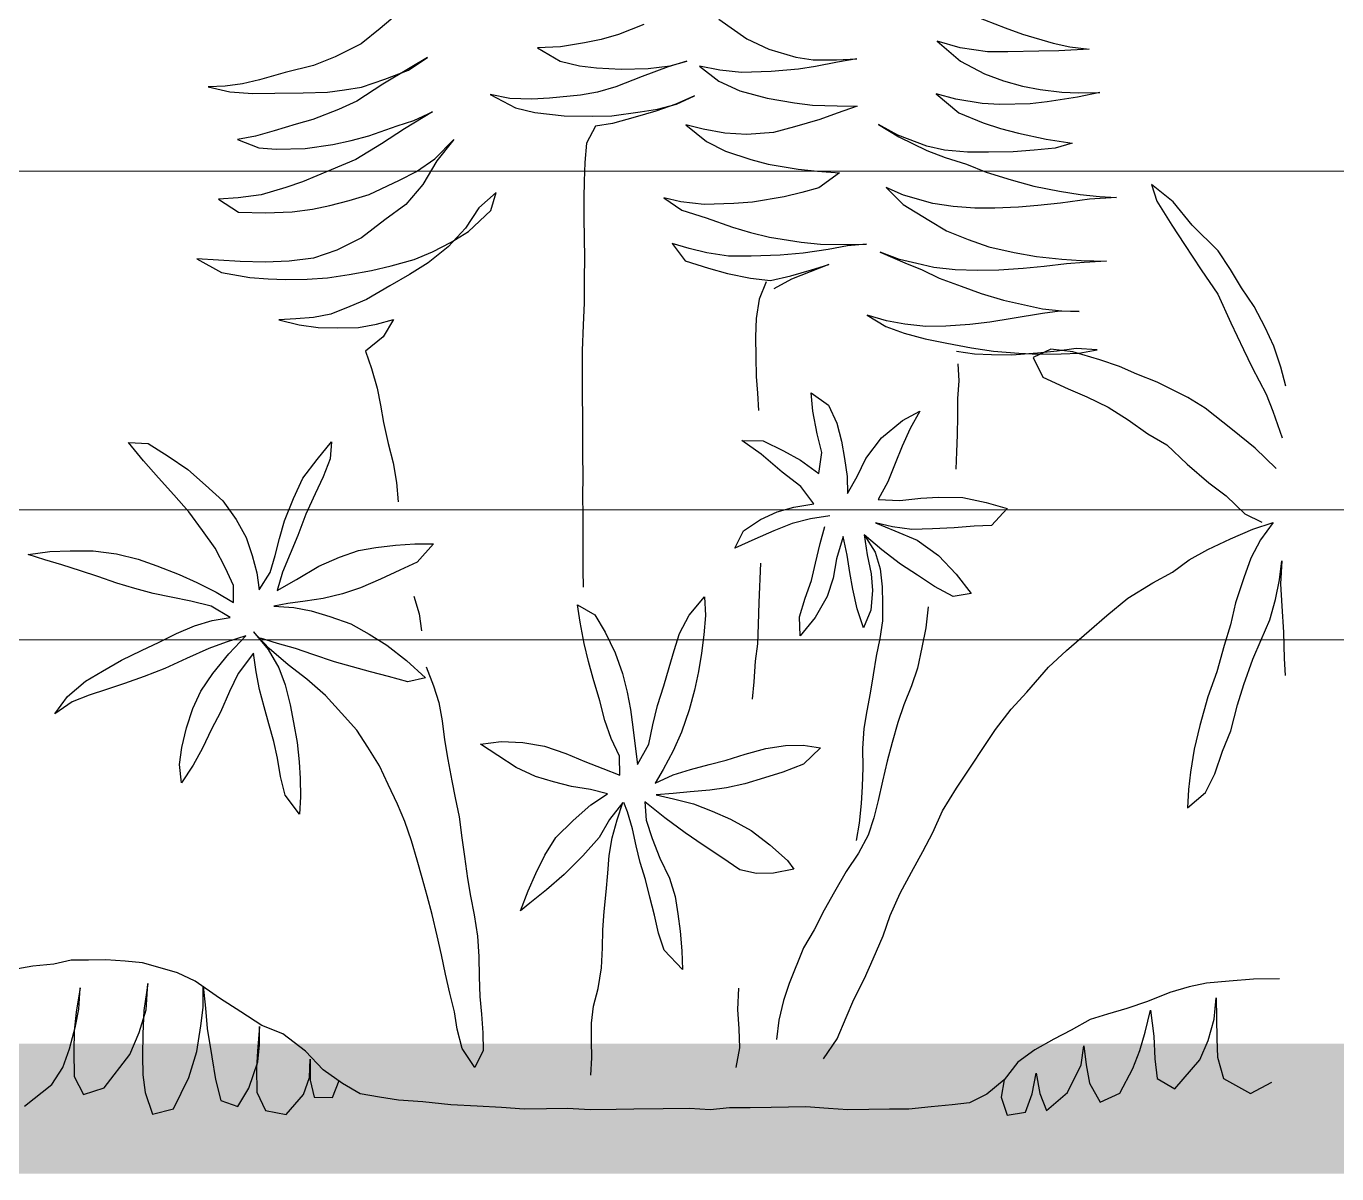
# Model space of a CAD drawing. Header units: metres. Extents: x -58 to 722, y -1100 to 345.
# Drawn here: x 34.385 to 34.888, y 103.946 to 104.387 of the extents above; entities that cross this region are included whole.
import ezdxf

# ---------------------------------------------------------------- set-up
doc = ezdxf.new("R2010")
doc.units = ezdxf.units.M
doc.header["$MEASUREMENT"] = 0
doc.layers.add('FSR_ARQ_002MURO', color=150, linetype='Continuous', lineweight=30)
doc.layers.add('FSR_ARQ_013VENTANAS', color=4, linetype='Continuous', lineweight=5)
doc.layers.add('FSR_ARQ_005VEGETACION', color=64, linetype='Continuous')
doc.layers.add('FSR_ARQ_009ESCALERA', color=40, linetype='Continuous')

# ---------------------------------------------------------------- blocks, each defined once
blk = doc.blocks.new('arbustos 01')
at = {"layer": 'FSR_ARQ_005VEGETACION', "color": 103}
for p, q in [((188.93308, -31.61776), (188.91984, -31.62288)), ((189.04197, -31.61907), (189.03006, -31.62746)), ((189.17913, -31.617), (189.1864, -31.62308)), ((188.91984, -31.62288), (188.91245, -31.62552)), ((189.07392, -31.62138), (189.0848, -31.62564)), ((189.1864, -31.62308), (189.19452, -31.62969)), ((188.89941, -31.62944), (188.8922, -31.63089)), ((188.91245, -31.62552), (188.89941, -31.62944)), ((188.94883, -31.62858), (188.9388, -31.63699)), ((188.93905, -31.63135), (188.94883, -31.62858)), ((189.03006, -31.62746), (189.0206, -31.63195)), ((189.0848, -31.62564), (189.09212, -31.62779)), ((189.09212, -31.62779), (189.09929, -31.62925)), ((189.09929, -31.62925), (189.10952, -31.63093)), ((189.19452, -31.62969), (189.20556, -31.63514)), ((188.8922, -31.63089), (188.88398, -31.63197)), ((188.88398, -31.63197), (188.89697, -31.63266)), ((188.89697, -31.63266), (188.90552, -31.63278)), ((188.90552, -31.63278), (188.91868, -31.63313)), ((188.91868, -31.63313), (188.9274, -31.63307)), ((188.9274, -31.63307), (188.93905, -31.63135)), ((188.99181, -31.63651), (188.9831, -31.63605)), ((188.9831, -31.63605), (188.99128, -31.63753)), ((189.00909, -31.63538), (189.00173, -31.63648)), ((189.0206, -31.63195), (189.00909, -31.63538)), ((189.10952, -31.63093), (189.11926, -31.6314)), ((189.11926, -31.6314), (189.10961, -31.63709)), ((189.17436, -31.64087), (189.16623, -31.63546)), ((189.16623, -31.63546), (189.17369, -31.63984)), ((189.20556, -31.63514), (189.21491, -31.63886)), ((188.9388, -31.63699), (188.92864, -31.64249)), ((188.99128, -31.63753), (189.00066, -31.63937)), ((189.00173, -31.63648), (188.99181, -31.63651)), ((189.00066, -31.63937), (189.008, -31.64049)), ((189.008, -31.64049), (189.01961, -31.64151)), ((189.01961, -31.64151), (189.03226, -31.64185)), ((189.03226, -31.64185), (189.04151, -31.64095)), ((189.04151, -31.64095), (189.05025, -31.63919)), ((189.05025, -31.63919), (189.04196, -31.64557)), ((189.06273, -31.63901), (189.05558, -31.63704)), ((189.05558, -31.63704), (189.06358, -31.63954)), ((189.07212, -31.64017), (189.06273, -31.63901)), ((189.06358, -31.63954), (189.07464, -31.64362)), ((189.08357, -31.64049), (189.07212, -31.64017)), ((189.09418, -31.63995), (189.08357, -31.64049)), ((189.10138, -31.63903), (189.09418, -31.63995)), ((189.10961, -31.63709), (189.10138, -31.63903)), ((189.17369, -31.63984), (189.18522, -31.64683)), ((189.18439, -31.64477), (189.17436, -31.64087)), ((189.21491, -31.63886), (189.22701, -31.64193)), ((188.92056, -31.64546), (188.91249, -31.64775)), ((188.92864, -31.64249), (188.92056, -31.64546)), ((189.04196, -31.64557), (189.03301, -31.64973)), ((189.07464, -31.64362), (189.08586, -31.64805)), ((189.19444, -31.64816), (189.18439, -31.64477)), ((189.18522, -31.64683), (189.19641, -31.65417)), ((189.22701, -31.64193), (189.23791, -31.64498)), ((189.23791, -31.64498), (189.24507, -31.64679)), ((189.24507, -31.64679), (189.25258, -31.64775)), ((188.88852, -31.6505), (188.87946, -31.65038)), ((188.87946, -31.65038), (188.88901, -31.65239)), ((188.8957, -31.65025), (188.88852, -31.6505)), ((188.88901, -31.65239), (188.90197, -31.65444)), ((188.90495, -31.64918), (188.8957, -31.65025)), ((188.91249, -31.64775), (188.90495, -31.64918)), ((188.94921, -31.65098), (188.93953, -31.65906)), ((188.9408, -31.65326), (188.94921, -31.65098)), ((189.02134, -31.65282), (189.00968, -31.65488)), ((189.03301, -31.64973), (189.02134, -31.65282)), ((189.05995, -31.65539), (189.0523, -31.65187)), ((189.0523, -31.65187), (189.06029, -31.6554)), ((189.08586, -31.64805), (189.0937, -31.65021)), ((189.0937, -31.65021), (189.10103, -31.6515)), ((189.10103, -31.6515), (189.11418, -31.65288)), ((189.11418, -31.65288), (189.1217, -31.65332)), ((189.13951, -31.65134), (189.12866, -31.65701)), ((189.13111, -31.65294), (189.13951, -31.65134)), ((189.2016, -31.64928), (189.19444, -31.64816)), ((189.20894, -31.65023), (189.2016, -31.64928)), ((189.2192, -31.65054), (189.20894, -31.65023)), ((189.23133, -31.65071), (189.2192, -31.65054)), ((189.24074, -31.65084), (189.23133, -31.65071)), ((189.25049, -31.65011), (189.24074, -31.65084)), ((189.25975, -31.64802), (189.25049, -31.65011)), ((189.25258, -31.64775), (189.25975, -31.64802)), ((188.90197, -31.65444), (188.90914, -31.65522)), ((188.90914, -31.65522), (188.92213, -31.65557)), ((188.92213, -31.65557), (188.92966, -31.65516)), ((188.92966, -31.65516), (188.9408, -31.65326)), ((188.99154, -31.65617), (188.98299, -31.65623)), ((188.98299, -31.65623), (188.9915, -31.65925)), ((189.00198, -31.6558), (188.99154, -31.65617)), ((189.00968, -31.65488), (189.00198, -31.6558)), ((189.06812, -31.65755), (189.05995, -31.65539)), ((189.06029, -31.6554), (189.0688, -31.65842)), ((189.07546, -31.65868), (189.06812, -31.65755)), ((189.0688, -31.65842), (189.07765, -31.66093)), ((189.12866, -31.65701), (189.12043, -31.65895)), ((189.1217, -31.65332), (189.13111, -31.65294)), ((189.19641, -31.65417), (189.20422, -31.65769)), ((189.20422, -31.65769), (189.21511, -31.66194)), ((188.92921, -31.66336), (188.92182, -31.66583)), ((188.93953, -31.65906), (188.92921, -31.66336)), ((188.9915, -31.65925), (188.99882, -31.66191)), ((188.99882, -31.66191), (189.00972, -31.66514)), ((189.08758, -31.66038), (189.07546, -31.65868)), ((189.07765, -31.66093), (189.08736, -31.66363)), ((189.08736, -31.66363), (189.09453, -31.66475)), ((189.09595, -31.6605), (189.08758, -31.66038)), ((189.10793, -31.66032), (189.09595, -31.6605)), ((189.12043, -31.65895), (189.10793, -31.66032)), ((189.17202, -31.66238), (189.16403, -31.65869)), ((189.16403, -31.65869), (189.17607, -31.66586)), ((189.17916, -31.6647), (189.17202, -31.66238)), ((189.21511, -31.66194), (189.22226, -31.66392)), ((189.22226, -31.66392), (189.23163, -31.66678)), ((188.9141, -31.66777), (188.90227, -31.67035)), ((188.92182, -31.66583), (188.9141, -31.66777)), ((188.9652, -31.66932), (188.95316, -31.67514)), ((188.95318, -31.67326), (188.96556, -31.66864)), ((188.97382, -31.66414), (188.9652, -31.66932)), ((188.96556, -31.66864), (188.97382, -31.66414)), ((189.00972, -31.66514), (189.01858, -31.66748)), ((189.01858, -31.66748), (189.03002, -31.66832)), ((189.03002, -31.66832), (189.03943, -31.66777)), ((189.03943, -31.66777), (189.04869, -31.66601)), ((189.05606, -31.66423), (189.04725, -31.67129)), ((189.04869, -31.66601), (189.05606, -31.66423)), ((189.09453, -31.66475), (189.09836, -31.67199)), ((189.17607, -31.66586), (189.1859, -31.67232)), ((189.19125, -31.66897), (189.17916, -31.6647)), ((189.19874, -31.67095), (189.19125, -31.66897)), ((189.23163, -31.66678), (189.23963, -31.66912)), ((189.23963, -31.66912), (189.24731, -31.67042)), ((188.90227, -31.67035), (188.8913, -31.67208)), ((188.8913, -31.67208), (188.89846, -31.67423)), ((188.89846, -31.67423), (188.90751, -31.67504)), ((188.90751, -31.67504), (188.91639, -31.67567)), ((188.93588, -31.67593), (188.94564, -31.67504)), ((188.95316, -31.67514), (188.94542, -31.67812)), ((188.94564, -31.67504), (188.95318, -31.67326)), ((189.04725, -31.67129), (189.03916, -31.67546)), ((189.09836, -31.67199), (189.09916, -31.68029)), ((189.16307, -31.67868), (189.15498, -31.67053)), ((189.15498, -31.67053), (189.16221, -31.67952)), ((189.1859, -31.67232), (189.19675, -31.67896)), ((189.20659, -31.6726), (189.19874, -31.67095)), ((189.21836, -31.6743), (189.20659, -31.6726)), ((189.23084, -31.67464), (189.21836, -31.6743)), ((189.2382, -31.67405), (189.23084, -31.67464)), ((189.24731, -31.67042), (189.2382, -31.67405)), ((188.91639, -31.67567), (188.92699, -31.67581)), ((188.92699, -31.67581), (188.93588, -31.67593)), ((188.94542, -31.67812), (188.93632, -31.68107)), ((189.02834, -31.67907), (189.02096, -31.68102)), ((189.03916, -31.67546), (189.02834, -31.67907)), ((189.09916, -31.68029), (189.0994, -31.68827)), ((189.16221, -31.67952), (189.16822, -31.68969)), ((189.17087, -31.68408), (189.16307, -31.67868)), ((189.19675, -31.67896), (189.20729, -31.68338)), ((188.9279, -31.68437), (188.91725, -31.68765)), ((188.93632, -31.68107), (188.9279, -31.68437)), ((188.99989, -31.68398), (188.99047, -31.68471)), ((188.99047, -31.68471), (188.99928, -31.69116)), ((189.00811, -31.68307), (188.99989, -31.68398)), ((189.02096, -31.68102), (189.00811, -31.68307)), ((189.17817, -31.68777), (189.17087, -31.68408)), ((189.20729, -31.68338), (189.21954, -31.68851)), ((188.84822, -31.69704), (188.85738, -31.68964)), ((188.85738, -31.68964), (188.85506, -31.69679)), ((188.90764, -31.69043), (188.89667, -31.6925)), ((188.91725, -31.68765), (188.90764, -31.69043)), ((188.96316, -31.69426), (188.97055, -31.69094)), ((188.97055, -31.69094), (188.96327, -31.69819)), ((188.99928, -31.69116), (189.0066, -31.69314)), ((189.0994, -31.68827), (189.09948, -31.69554)), ((189.16822, -31.68969), (189.17546, -31.69817)), ((189.19108, -31.69393), (189.17817, -31.68777)), ((189.21954, -31.68851), (189.22668, -31.691)), ((189.22668, -31.691), (189.23724, -31.69405)), ((188.89667, -31.6925), (188.88776, -31.69392)), ((188.95063, -31.69785), (188.96316, -31.69426)), ((189.0066, -31.69314), (189.0141, -31.69495)), ((189.0141, -31.69495), (189.02758, -31.69718)), ((189.02758, -31.69718), (189.0356, -31.69781)), ((189.04825, -31.69815), (189.05818, -31.69709)), ((189.06539, -31.6953), (189.05779, -31.70067)), ((189.05818, -31.69709), (189.06539, -31.6953)), ((189.09948, -31.69554), (189.09954, -31.70388)), ((189.13918, -31.70075), (189.13689, -31.69303)), ((189.13689, -31.69303), (189.14432, -31.69962)), ((189.19959, -31.69644), (189.19108, -31.69393)), ((189.20794, -31.69861), (189.19959, -31.69644)), ((189.23724, -31.69405), (189.24697, -31.69538)), ((189.25534, -31.696), (189.24689, -31.70153)), ((189.24697, -31.69538), (189.25534, -31.696)), ((188.96327, -31.69819), (188.95241, -31.70488)), ((189.0356, -31.69781), (189.04825, -31.69815)), ((189.05779, -31.70067), (189.04732, -31.70395)), ((189.1488, -31.70977), (189.13918, -31.70075)), ((189.14432, -31.69962), (189.15002, -31.70825)), ((189.17546, -31.69817), (189.18443, -31.70479)), ((189.21527, -31.70025), (189.20794, -31.69861)), ((189.22398, -31.70139), (189.21527, -31.70025)), ((189.23526, -31.70171), (189.22398, -31.70139)), ((189.24689, -31.70153), (189.23526, -31.70171)), ((189.03615, -31.7079), (189.02843, -31.71019)), ((189.04732, -31.70395), (189.03615, -31.7079)), ((189.09954, -31.70388), (189.09943, -31.71256)), ((189.15002, -31.70825), (189.15743, -31.71622)), ((189.18443, -31.70479), (189.19442, -31.71244)), ((189.00683, -31.71434), (188.99861, -31.71509)), ((189.02036, -31.71213), (189.00683, -31.71434)), ((189.02843, -31.71019), (189.02036, -31.71213)), ((189.09943, -31.71256), (189.09931, -31.7209)), ((189.15609, -31.71432), (189.1488, -31.70977)), ((189.16407, -31.71836), (189.15609, -31.71432)), ((189.19442, -31.71244), (189.20495, -31.71772)), ((188.97309, -31.7185), (188.96259, -31.72315)), ((188.96484, -31.72164), (188.97309, -31.7185)), ((188.98715, -31.71527), (188.97894, -31.71516)), ((188.97894, -31.71516), (188.98714, -31.71578)), ((188.98714, -31.71578), (188.99533, -31.71743)), ((188.99861, -31.71509), (188.98715, -31.71527)), ((188.99533, -31.71743), (189.00591, -31.71895)), ((189.00591, -31.71895), (189.01581, -31.71976)), ((189.01581, -31.71976), (189.02812, -31.72027)), ((189.03786, -31.72024), (189.04712, -31.71882)), ((189.04712, -31.71882), (189.05466, -31.71704)), ((189.05466, -31.71704), (189.06187, -31.71492)), ((189.06187, -31.71492), (189.0563, -31.7222)), ((189.15743, -31.71622), (189.16589, -31.72317)), ((189.17189, -31.72171), (189.16407, -31.71836)), ((189.20495, -31.71772), (189.21482, -31.7211)), ((188.95026, -31.72503), (188.95746, -31.72342)), ((188.96259, -31.72315), (188.9552, -31.72612)), ((188.95746, -31.72342), (188.96484, -31.72164)), ((189.00239, -31.72608), (188.99507, -31.72376)), ((188.99507, -31.72376), (189.00306, -31.72694)), ((189.02812, -31.72027), (189.03786, -31.72024)), ((189.04634, -31.72531), (189.03828, -31.72759)), ((189.0563, -31.7222), (189.04634, -31.72531)), ((189.09931, -31.7209), (189.09937, -31.72994)), ((189.16589, -31.72317), (189.17386, -31.72807)), ((189.18177, -31.72441), (189.17189, -31.72171)), ((189.19012, -31.72641), (189.18177, -31.72441)), ((189.21482, -31.7211), (189.22523, -31.72244)), ((189.22523, -31.72244), (189.23548, -31.72275)), ((189.23548, -31.72275), (189.24609, -31.72255)), ((189.24609, -31.72255), (189.25533, -31.72199)), ((189.26457, -31.72143), (189.25406, -31.72727)), ((189.25533, -31.72199), (189.26457, -31.72143)), ((189.01125, -31.72859), (189.00239, -31.72608)), ((189.00306, -31.72694), (189.01089, -31.73013)), ((189.01994, -31.73059), (189.01125, -31.72859)), ((189.0285, -31.72968), (189.01994, -31.73059)), ((189.03828, -31.72759), (189.0285, -31.72968)), ((189.19968, -31.72807), (189.19012, -31.72641)), ((189.20889, -31.72957), (189.19968, -31.72807)), ((189.2176, -31.73003), (189.20889, -31.72957)), ((189.22683, -31.73015), (189.2176, -31.73003)), ((189.23419, -31.72991), (189.22683, -31.73015)), ((189.24206, -31.72933), (189.23419, -31.72991)), ((189.25406, -31.72727), (189.24206, -31.72933))]:
    blk.add_line(p, q, dxfattribs=at)
at = {"layer": 'FSR_ARQ_005VEGETACION', "color": 104}
for p, q in [((188.84005, -31.70702), (188.84822, -31.69704)), ((188.85506, -31.69679), (188.84877, -31.70696)), ((188.87954, -31.69483), (188.87235, -31.69525)), ((188.87235, -31.69525), (188.8838, -31.69592)), ((188.88776, -31.69392), (188.87954, -31.69483)), ((188.8838, -31.69592), (188.89626, -31.69762)), ((188.89626, -31.69762), (188.90582, -31.69861)), ((188.90582, -31.69861), (188.91419, -31.69941)), ((188.91419, -31.69941), (188.92427, -31.69971)), ((188.92427, -31.69971), (188.93282, -31.69983)), ((188.93282, -31.69983), (188.94206, -31.6991)), ((188.94206, -31.6991), (188.95063, -31.69785)), ((188.82896, -31.71798), (188.84005, -31.70702)), ((188.84877, -31.70696), (188.84335, -31.71527)), ((188.95241, -31.70488), (188.94483, -31.7094)), ((188.93554, -31.7132), (188.92678, -31.71633)), ((188.94483, -31.7094), (188.93554, -31.7132)), ((188.82372, -31.72595), (188.82896, -31.71798)), ((188.84335, -31.71527), (188.8362, -31.72612)), ((188.91597, -31.71875), (188.90638, -31.72033)), ((188.92678, -31.71633), (188.91597, -31.71875)), ((188.88737, -31.72212), (188.8766, -31.72232)), ((188.8766, -31.72232), (188.88617, -31.72296)), ((188.88617, -31.72296), (188.89368, -31.72358)), ((188.89559, -31.72155), (188.88737, -31.72212)), ((188.89368, -31.72358), (188.90324, -31.72473)), ((188.90638, -31.72033), (188.89559, -31.72155)), ((188.90324, -31.72473), (188.91212, -31.72554)), ((188.91212, -31.72554), (188.92254, -31.72619)), ((188.94118, -31.7261), (188.95026, -31.72503)), ((188.819, -31.73375), (188.82372, -31.72595)), ((188.8362, -31.72612), (188.82905, -31.73645)), ((188.92254, -31.72619), (188.9316, -31.72632)), ((188.9316, -31.72632), (188.94118, -31.7261)), ((188.94797, -31.72962), (188.93852, -31.73308)), ((188.9552, -31.72612), (188.94797, -31.72962)), ((189.01089, -31.73013), (189.01853, -31.73416)), ((189.02177, -31.73118), (189.02479, -31.73859)), ((189.09937, -31.72994), (189.09941, -31.74022)), ((189.17386, -31.72807), (189.18234, -31.73297)), ((188.81359, -31.74171), (188.819, -31.73375)), ((188.82905, -31.73645), (188.82358, -31.74868)), ((188.9301, -31.73621), (188.92049, -31.73899)), ((188.93852, -31.73308), (188.9301, -31.73621)), ((189.18234, -31.73297), (189.19218, -31.73874)), ((188.80885, -31.75071), (188.81359, -31.74171)), ((188.91157, -31.74109), (188.90385, -31.74269)), ((188.92049, -31.73899), (188.91157, -31.74109)), ((189.02479, -31.73859), (189.02605, -31.74682)), ((189.09941, -31.74022), (189.09981, -31.74963)), ((189.19218, -31.73874), (189.19932, -31.74175)), ((189.19932, -31.74175), (189.20748, -31.74494)), ((188.89563, -31.74361), (188.88828, -31.74385)), ((188.88828, -31.74385), (188.89648, -31.74379)), ((188.90385, -31.74269), (188.89563, -31.74361)), ((188.89648, -31.74379), (188.90382, -31.74475)), ((188.90382, -31.74475), (188.91679, -31.7468)), ((188.91679, -31.7468), (188.92634, -31.74847)), ((188.96258, -31.74931), (188.97046, -31.74787)), ((188.97046, -31.74787), (188.9787, -31.74542)), ((188.9787, -31.74542), (188.97077, -31.75027)), ((189.02605, -31.74682), (189.02628, -31.75469)), ((189.18793, -31.74929), (189.18078, -31.74731)), ((189.18078, -31.74731), (189.18512, -31.75472)), ((189.20748, -31.74494), (189.21482, -31.7464)), ((189.21482, -31.7464), (189.22233, -31.74702)), ((189.22968, -31.74746), (189.22093, -31.74957)), ((189.22233, -31.74702), (189.22968, -31.74746)), ((188.80515, -31.75869), (188.80885, -31.75071)), ((188.82358, -31.74868), (188.81813, -31.76007)), ((188.92634, -31.74847), (188.93488, -31.74944)), ((188.93488, -31.74944), (188.94513, -31.75009)), ((188.94513, -31.75009), (188.95368, -31.75021)), ((188.95368, -31.75021), (188.96258, -31.74931)), ((188.96287, -31.75307), (188.95395, -31.75551)), ((188.97077, -31.75027), (188.96287, -31.75307)), ((189.09981, -31.74963), (189.10019, -31.76045)), ((189.19561, -31.75076), (189.18793, -31.74929)), ((189.20467, -31.75088), (189.19561, -31.75076)), ((189.21288, -31.75065), (189.20467, -31.75088)), ((189.22093, -31.74957), (189.21288, -31.75065)), ((188.80229, -31.76755), (188.80515, -31.75869)), ((188.94469, -31.75744), (188.93423, -31.75935)), ((188.95395, -31.75551), (188.94469, -31.75744)), ((189.02628, -31.75469), (189.02616, -31.7634)), ((189.18512, -31.75472), (189.19274, -31.76081)), ((188.81813, -31.76007), (188.81443, -31.76771)), ((188.87103, -31.76728), (188.87945, -31.76449)), ((188.87945, -31.76449), (188.89095, -31.76105)), ((188.88053, -31.76016), (188.8896, -31.7596)), ((188.88838, -31.76163), (188.88053, -31.76016)), ((188.8959, -31.76191), (188.88838, -31.76163)), ((188.8896, -31.7596), (188.89762, -31.76073)), ((188.89095, -31.76105), (188.90037, -31.75999)), ((188.90547, -31.76204), (188.8959, -31.76191)), ((188.89762, -31.76073), (188.90599, -31.7617)), ((188.90037, -31.75999), (188.90784, -31.76351)), ((188.90784, -31.76351), (188.9038, -31.77183)), ((188.91402, -31.76164), (188.90547, -31.76204)), ((188.90599, -31.7617), (188.91692, -31.76254)), ((188.92481, -31.76076), (188.91402, -31.76164)), ((188.91692, -31.76254), (188.92564, -31.76231)), ((188.93423, -31.75935), (188.92481, -31.76076)), ((188.92564, -31.76231), (188.93283, -31.76207)), ((188.93283, -31.76207), (188.94054, -31.76098)), ((189.02616, -31.7634), (189.02605, -31.77161)), ((189.10019, -31.76045), (189.10026, -31.76896)), ((189.19274, -31.76081), (189.19007, -31.76819)), ((188.80013, -31.77572), (188.80229, -31.76755)), ((188.81443, -31.76771), (188.80846, -31.77908)), ((188.86363, -31.7706), (188.87103, -31.76728)), ((188.93994, -31.76625), (188.93951, -31.77351)), ((189.10026, -31.76896), (189.10028, -31.77995)), ((189.19007, -31.76819), (189.18773, -31.77654)), ((188.84196, -31.78057), (188.85504, -31.77407)), ((188.85504, -31.77407), (188.86363, -31.7706)), ((188.9038, -31.77183), (188.89296, -31.77681)), ((188.93951, -31.77351), (188.94009, -31.78104)), ((189.02605, -31.77161), (189.02544, -31.77878)), ((188.80846, -31.77908), (188.80563, -31.7864)), ((188.83454, -31.78508), (188.84196, -31.78057)), ((188.88505, -31.7803), (188.87593, -31.78462)), ((188.89296, -31.77681), (188.88505, -31.7803)), ((188.94009, -31.78104), (188.94016, -31.78857)), ((189.00253, -31.77864), (188.99511, -31.78384)), ((189.00192, -31.78633), (189.00253, -31.77864)), ((189.02544, -31.77878), (189.025, -31.78613)), ((189.10028, -31.77995), (189.10017, -31.78864)), ((189.18773, -31.77654), (189.18627, -31.78387)), ((188.80563, -31.7864), (188.80171, -31.7978)), ((188.82279, -31.79433), (188.83454, -31.78508)), ((188.87593, -31.78462), (188.8673, -31.79014)), ((188.96356, -31.79042), (188.95626, -31.78639)), ((188.95626, -31.78639), (188.96027, -31.7938)), ((188.99511, -31.78384), (188.99159, -31.79149)), ((189.00007, -31.79605), (189.00192, -31.78633)), ((189.18627, -31.78387), (189.18497, -31.79121)), ((188.8673, -31.79014), (188.85901, -31.79601)), ((188.94016, -31.78857), (188.94023, -31.79643)), ((188.97252, -31.79773), (188.96356, -31.79042)), ((188.99159, -31.79149), (188.9896, -31.79916)), ((189.10017, -31.78864), (189.10006, -31.79626)), ((189.18497, -31.79121), (189.18297, -31.80024)), ((188.81311, -31.80223), (188.82279, -31.79433)), ((188.85901, -31.79601), (188.85091, -31.80069)), ((188.94023, -31.79643), (188.94064, -31.80379)), ((188.96027, -31.7938), (188.96375, -31.80137)), ((188.97924, -31.80654), (188.97252, -31.79773)), ((188.99808, -31.80406), (189.00007, -31.79605)), ((189.10006, -31.79626), (189.10012, -31.80477)), ((188.80427, -31.81083), (188.81311, -31.80223)), ((188.85091, -31.80069), (188.84225, -31.80895)), ((188.94064, -31.80379), (188.94088, -31.81115)), ((188.96375, -31.80137), (188.96673, -31.80876)), ((188.9896, -31.79916), (188.9883, -31.80666)), ((189.01434, -31.80325), (189.0071, -31.80726)), ((189.02311, -31.7991), (189.01434, -31.80325)), ((189.03218, -31.79888), (189.02311, -31.7991)), ((189.02389, -31.80475), (189.03218, -31.79888)), ((189.18297, -31.80024), (189.1808, -31.80842)), ((189.21333, -31.80708), (189.20722, -31.79955)), ((189.20722, -31.79955), (189.20775, -31.80674)), ((189.2854, -31.80017), (189.27682, -31.80555)), ((189.29383, -31.79975), (189.2854, -31.80017)), ((189.28734, -31.80755), (189.29383, -31.79975)), ((188.84225, -31.80895), (188.83291, -31.81703)), ((188.96673, -31.80876), (188.96987, -31.8165)), ((188.9829, -31.81428), (188.97924, -31.80654)), ((188.9883, -31.80666), (188.98717, -31.81434)), ((188.99933, -31.81297), (188.99808, -31.80406)), ((189.0071, -31.80726), (188.99933, -31.81297)), ((189.0149, -31.81249), (189.02389, -31.80475)), ((189.10012, -31.80477), (189.09999, -31.81434)), ((189.1808, -31.80842), (189.17949, -31.81678)), ((189.20775, -31.80674), (189.21066, -31.8144)), ((189.21942, -31.81505), (189.21333, -31.80708)), ((189.27682, -31.80555), (189.2685, -31.81129)), ((189.28104, -31.81491), (189.28734, -31.80755)), ((188.98708, -31.82152), (188.9829, -31.81428)), ((188.98717, -31.81434), (188.98708, -31.82152)), ((189.00695, -31.81854), (189.0149, -31.81249)), ((189.09999, -31.81434), (189.10006, -31.82268)), ((189.21066, -31.8144), (189.2141, -31.82172)), ((189.2685, -31.81129), (189.26096, -31.81801)), ((189.27438, -31.82209), (189.28104, -31.81491)), ((188.83291, -31.81703), (188.82548, -31.82257)), ((188.96987, -31.8165), (188.97405, -31.82408)), ((189.00138, -31.82599), (189.00695, -31.81854)), ((189.17949, -31.81678), (189.1787, -31.82515)), ((189.22338, -31.82371), (189.21942, -31.81505)), ((189.26096, -31.81801), (189.25351, -31.82465)), ((188.82548, -31.82257), (188.81752, -31.83016)), ((188.92786, -31.82533), (188.91894, -31.82795)), ((188.93781, -31.82324), (188.92786, -31.82533)), ((188.94824, -31.82304), (188.93781, -31.82324)), ((188.95576, -31.82349), (188.94824, -31.82304)), ((188.96481, -31.82447), (188.95576, -31.82349)), ((188.97405, -31.82408), (188.96481, -31.82447)), ((189.00991, -31.8273), (189.00138, -31.82599)), ((189.10006, -31.82268), (189.09995, -31.83065)), ((189.2141, -31.82172), (189.21806, -31.83037)), ((189.22724, -31.83315), (189.22338, -31.82371)), ((189.25351, -31.82465), (189.24782, -31.83264)), ((189.26808, -31.82937), (189.27438, -31.82209)), ((188.81752, -31.83016), (188.81028, -31.83382)), ((188.91894, -31.82795), (188.92568, -31.83522)), ((188.99464, -31.83103), (189.00283, -31.83233)), ((189.01706, -31.82928), (189.00991, -31.8273)), ((189.0242, -31.83262), (189.01706, -31.82928)), ((189.09995, -31.83065), (189.10002, -31.83863)), ((189.21806, -31.83037), (189.22149, -31.83946)), ((189.26221, -31.83726), (189.26808, -31.82937)), ((188.81418, -31.83678), (188.8055, -31.83393)), ((188.8055, -31.83393), (188.81087, -31.84135)), ((188.8237, -31.84084), (188.81418, -31.83678)), ((188.92568, -31.83522), (188.93303, -31.83549)), ((188.93303, -31.83549), (188.94157, -31.83612)), ((188.94157, -31.83612), (188.95079, -31.83659)), ((188.95079, -31.83659), (188.95968, -31.83688)), ((188.95968, -31.83688), (188.9679, -31.83579)), ((188.97511, -31.83401), (188.96685, -31.83749)), ((188.9679, -31.83579), (188.97511, -31.83401)), ((188.99875, -31.84288), (188.9968, -31.83567)), ((189.00283, -31.83233), (189.01067, -31.83432)), ((189.01067, -31.83432), (189.01849, -31.83751)), ((189.03148, -31.83751), (189.0242, -31.83262)), ((189.22936, -31.84072), (189.22724, -31.83315)), ((189.24782, -31.83264), (189.24355, -31.84029)), ((189.25678, -31.84481), (189.26221, -31.83726)), ((188.81087, -31.84135), (188.81504, -31.84911)), ((188.83338, -31.84542), (188.8237, -31.84084)), ((188.9574, -31.84146), (188.94824, -31.84801)), ((188.96685, -31.83749), (188.9574, -31.84146)), ((188.97239, -31.8456), (188.98, -31.83921)), ((188.98, -31.83921), (188.97528, -31.84649)), ((188.98, -31.83921), (188.97868, -31.84774)), ((188.98723, -31.84785), (188.98888, -31.83984)), ((188.98888, -31.83984), (188.99183, -31.84945)), ((189.00069, -31.85128), (188.99875, -31.84288)), ((189.01849, -31.83751), (189.02665, -31.84104)), ((189.02665, -31.84104), (189.03515, -31.84491)), ((189.03515, -31.84491), (189.03148, -31.83751)), ((189.10002, -31.83863), (189.09991, -31.84661)), ((189.22149, -31.83946), (189.22484, -31.84722)), ((189.23121, -31.84792), (189.22936, -31.84072)), ((189.24355, -31.84029), (189.24096, -31.84797)), ((188.84136, -31.8498), (188.83338, -31.84542)), ((188.94824, -31.84801), (188.94078, -31.85594)), ((188.96444, -31.85165), (188.97239, -31.8456)), ((188.97528, -31.84649), (188.97313, -31.85365)), ((188.97868, -31.84774), (188.97704, -31.85575)), ((188.98611, -31.85519), (188.98723, -31.84785)), ((189.09991, -31.84661), (189.09998, -31.85424)), ((189.17161, -31.84304), (189.16372, -31.84302)), ((189.16372, -31.84302), (189.17062, -31.85083)), ((189.17994, -31.84351), (189.17161, -31.84304)), ((189.18826, -31.8445), (189.17994, -31.84351)), ((189.1956, -31.84585), (189.18826, -31.8445)), ((189.20381, -31.8487), (189.1956, -31.84585)), ((189.22484, -31.84722), (189.2281, -31.85506)), ((189.23333, -31.85522), (189.23121, -31.84792)), ((189.24096, -31.84797), (189.23909, -31.85539)), ((189.25232, -31.85344), (189.25678, -31.84481)), ((189.29886, -31.84734), (189.2897, -31.84961)), ((189.30881, -31.84605), (189.29886, -31.84734)), ((189.31865, -31.84592), (189.30881, -31.84605)), ((189.32733, -31.84622), (189.31865, -31.84592)), ((189.33662, -31.84758), (189.32733, -31.84622)), ((189.32941, -31.84988), (189.33662, -31.84758)), ((188.80277, -31.85834), (188.80185, -31.85029)), ((188.80185, -31.85029), (188.80241, -31.86005)), ((188.81504, -31.84911), (188.818, -31.85752)), ((188.84847, -31.85503), (188.84136, -31.8498)), ((188.95719, -31.85634), (188.96444, -31.85165)), ((188.97313, -31.85365), (188.97234, -31.86133)), ((188.99183, -31.84945), (188.99325, -31.85768)), ((189.00247, -31.85866), (189.00069, -31.85128)), ((189.02412, -31.85126), (189.02491, -31.86803)), ((189.17062, -31.85083), (189.17802, -31.85421)), ((189.21262, -31.85255), (189.20381, -31.8487)), ((189.22212, -31.85817), (189.21262, -31.85255)), ((189.24903, -31.86084), (189.25232, -31.85344)), ((189.28168, -31.85233), (189.27215, -31.8561)), ((189.2897, -31.84961), (189.28168, -31.85233)), ((189.31428, -31.85455), (189.3222, -31.852)), ((189.3222, -31.852), (189.32941, -31.84988)), ((188.80454, -31.86674), (188.80277, -31.85834)), ((188.818, -31.85752), (188.82162, -31.86817)), ((188.85678, -31.85959), (188.84847, -31.85503)), ((188.86747, -31.86623), (188.85678, -31.85959)), ((188.94078, -31.85594), (188.93435, -31.86423)), ((188.94995, -31.8612), (188.95719, -31.85634)), ((188.97704, -31.85575), (188.97643, -31.86292)), ((188.98481, -31.86235), (188.98611, -31.85519)), ((188.99325, -31.85768), (188.99571, -31.86541)), ((189.00511, -31.86622), (189.00247, -31.85866)), ((189.09998, -31.85424), (189.09989, -31.8615)), ((189.17802, -31.85421), (189.18621, -31.85813)), ((189.18621, -31.85813), (189.19485, -31.86179)), ((189.2303, -31.86289), (189.22212, -31.85817)), ((189.2281, -31.85506), (189.2303, -31.86289)), ((189.2381, -31.86256), (189.23333, -31.85522)), ((189.23909, -31.85539), (189.2381, -31.86256)), ((189.26465, -31.85955), (189.25644, -31.86369)), ((189.27215, -31.8561), (189.26465, -31.85955)), ((189.29112, -31.86212), (189.29878, -31.85975)), ((189.29878, -31.85975), (189.3068, -31.85693)), ((189.3068, -31.85693), (189.31428, -31.85455)), ((188.80241, -31.86005), (188.80176, -31.86961)), ((188.93435, -31.86423), (188.94202, -31.86553)), ((188.94202, -31.86553), (188.94995, -31.8612)), ((188.97234, -31.86133), (188.97207, -31.86851)), ((188.97643, -31.86292), (188.97717, -31.87131)), ((188.98299, -31.87071), (188.98481, -31.86235)), ((189.17206, -31.86534), (189.16974, -31.87283)), ((189.19485, -31.86179), (189.20244, -31.86429)), ((189.20244, -31.86429), (189.21066, -31.86635)), ((189.24902, -31.86802), (189.24903, -31.86084)), ((189.25644, -31.86369), (189.24902, -31.86802)), ((189.27556, -31.86573), (189.2833, -31.86415)), ((189.2833, -31.86415), (189.29112, -31.86212)), ((188.80176, -31.86961), (188.8011, -31.88072)), ((188.80698, -31.8755), (188.80454, -31.86674)), ((188.82162, -31.86817), (188.82371, -31.87761)), ((188.87643, -31.87353), (188.86747, -31.86623)), ((188.95273, -31.86995), (188.95364, -31.87886)), ((188.97207, -31.86851), (188.97215, -31.87586)), ((188.98031, -31.87888), (188.98299, -31.87071)), ((188.99571, -31.86541), (189.00089, -31.87437)), ((189.00756, -31.87412), (189.00511, -31.86622)), ((189.02491, -31.86803), (189.02513, -31.87743)), ((189.048, -31.86556), (189.04771, -31.87362)), ((189.05454, -31.87345), (189.048, -31.86556)), ((189.1022, -31.86896), (189.09479, -31.87329)), ((189.10113, -31.87639), (189.1022, -31.86896)), ((189.21066, -31.86635), (189.21836, -31.86752)), ((189.22328, -31.87016), (189.21582, -31.87156)), ((189.21836, -31.86752), (189.22579, -31.86842)), ((189.2318, -31.86965), (189.22328, -31.87016)), ((189.22579, -31.86842), (189.2318, -31.86965)), ((189.25035, -31.87443), (189.25849, -31.86966)), ((189.25849, -31.86966), (189.2672, -31.86747)), ((189.2672, -31.86747), (189.27556, -31.86573)), ((188.81063, -31.88393), (188.80698, -31.8755)), ((188.88403, -31.88013), (188.87643, -31.87353)), ((188.97215, -31.87586), (188.97324, -31.8834)), ((188.97717, -31.87131), (188.98031, -31.87888)), ((189.00089, -31.87437), (189.00728, -31.88232)), ((189.00728, -31.88232), (189.00756, -31.87412)), ((189.04771, -31.87362), (189.04839, -31.88188)), ((189.05869, -31.88131), (189.05454, -31.87345)), ((189.09479, -31.87329), (189.09043, -31.88076)), ((189.09941, -31.8855), (189.10113, -31.87639)), ((189.16974, -31.87283), (189.16878, -31.88017)), ((189.2079, -31.87403), (189.19899, -31.8771)), ((189.21582, -31.87156), (189.2079, -31.87403)), ((189.25805, -31.87577), (189.25035, -31.87443)), ((189.26564, -31.878), (189.25805, -31.87577)), ((188.8011, -31.88072), (188.80077, -31.892)), ((188.82371, -31.87761), (188.82633, -31.88636)), ((188.89367, -31.88847), (188.88403, -31.88013)), ((188.95364, -31.87886), (188.95541, -31.88726)), ((189.02513, -31.87743), (189.02553, -31.88565)), ((189.04839, -31.88188), (189.04935, -31.88969)), ((189.06098, -31.88852), (189.05869, -31.88131)), ((189.09043, -31.88076), (189.08614, -31.88957)), ((189.19104, -31.8816), (189.18362, -31.88629)), ((189.19899, -31.8771), (189.19104, -31.8816)), ((189.23377, -31.88768), (189.24043, -31.8805)), ((189.24043, -31.8805), (189.23421, -31.88804)), ((189.27331, -31.8813), (189.26564, -31.878)), ((189.28062, -31.88503), (189.27331, -31.8813)), ((188.81411, -31.89218), (188.81063, -31.88393)), ((188.82633, -31.88636), (188.82959, -31.89769)), ((188.95541, -31.88726), (188.95717, -31.896)), ((188.97324, -31.8834), (188.97485, -31.89094)), ((189.02553, -31.88565), (189.02646, -31.89301)), ((189.09753, -31.89318), (189.09941, -31.8855)), ((189.18362, -31.88629), (189.1752, -31.89273)), ((189.21512, -31.89017), (189.2226, -31.8877)), ((189.2226, -31.8877), (189.23026, -31.8855)), ((189.22561, -31.89466), (189.23377, -31.88768)), ((189.23026, -31.8855), (189.23747, -31.8832)), ((189.25103, -31.88995), (189.24369, -31.88222)), ((189.24369, -31.88222), (189.25207, -31.88491)), ((189.25207, -31.88491), (189.25948, -31.88767)), ((189.25948, -31.88767), (189.269, -31.89197)), ((189.28828, -31.8885), (189.28062, -31.88503)), ((188.80077, -31.892), (188.80034, -31.89917)), ((188.81807, -31.90301), (188.81411, -31.89218)), ((188.90126, -31.89559), (188.89367, -31.88847)), ((188.97485, -31.89094), (188.97611, -31.89883)), ((189.02646, -31.89301), (189.02702, -31.90191)), ((189.04935, -31.88969), (189.05066, -31.89751)), ((189.06319, -31.89582), (189.06098, -31.88852)), ((189.08614, -31.88957), (189.08301, -31.89831)), ((189.09557, -31.90051), (189.09753, -31.89318)), ((189.1752, -31.89273), (189.16712, -31.90016)), ((189.20595, -31.89333), (189.21512, -31.89017)), ((189.23421, -31.88804), (189.22967, -31.89586)), ((189.23931, -31.89768), (189.24048, -31.88972)), ((189.24048, -31.88972), (189.24702, -31.89832)), ((189.25783, -31.89837), (189.25103, -31.88995)), ((189.269, -31.89197), (189.27825, -31.89626)), ((189.29674, -31.8927), (189.28828, -31.8885)), ((189.30483, -31.89733), (189.29674, -31.8927)), ((188.82959, -31.89769), (188.83338, -31.90834)), ((188.91052, -31.90631), (188.90126, -31.89559)), ((188.95717, -31.896), (188.9598, -31.90356)), ((188.97611, -31.89883), (188.97737, -31.90671)), ((189.05066, -31.89751), (189.05233, -31.90551)), ((189.06547, -31.90365), (189.06319, -31.89582)), ((189.08301, -31.89831), (189.08104, -31.90635)), ((189.1668, -31.89543), (189.16361, -31.90359)), ((189.18281, -31.89966), (189.19047, -31.89755)), ((189.19047, -31.89755), (189.19821, -31.89553)), ((189.19821, -31.89553), (189.20595, -31.89333)), ((189.21773, -31.90076), (189.22561, -31.89466)), ((189.22967, -31.89586), (189.22691, -31.90318)), ((189.23788, -31.90511), (189.23931, -31.89768)), ((189.24702, -31.89832), (189.25072, -31.90608)), ((189.26296, -31.9058), (189.25783, -31.89837)), ((189.27825, -31.89626), (189.28707, -31.89957)), ((189.31204, -31.90159), (189.30483, -31.89733)), ((188.82068, -31.91176), (188.81807, -31.90301)), ((188.9598, -31.90356), (188.96311, -31.91164)), ((189.02702, -31.90191), (189.02777, -31.90927)), ((189.06811, -31.91202), (189.06547, -31.90365)), ((189.09278, -31.90996), (189.09557, -31.90051)), ((189.16361, -31.90359), (189.16146, -31.91075)), ((189.16712, -31.90016), (189.17463, -31.90194)), ((189.17463, -31.90194), (189.18281, -31.89966)), ((189.20974, -31.90774), (189.21773, -31.90076)), ((189.22691, -31.90318), (189.22476, -31.91167)), ((189.28707, -31.89957), (189.29554, -31.90261)), ((189.29554, -31.90261), (189.30313, -31.90511)), ((189.31984, -31.90817), (189.31204, -31.90159)), ((188.83338, -31.90834), (188.83681, -31.92053)), ((188.91726, -31.91359), (188.91052, -31.90631)), ((188.97737, -31.90671), (188.97881, -31.91425)), ((189.05233, -31.90551), (189.05461, -31.91388)), ((189.08104, -31.90635), (189.0797, -31.91369)), ((189.09054, -31.91835), (189.09278, -31.90996)), ((189.2029, -31.91527), (189.20974, -31.90774)), ((189.23592, -31.91262), (189.23788, -31.90511)), ((189.25072, -31.90608), (189.2545, -31.91482)), ((189.26632, -31.91329), (189.26296, -31.9058)), ((189.30313, -31.90511), (189.31054, -31.9076)), ((189.31054, -31.9076), (189.31777, -31.91036)), ((189.32524, -31.9156), (189.31984, -31.90817)), ((188.82361, -31.92274), (188.82068, -31.91176)), ((188.92398, -31.92223), (188.91726, -31.91359)), ((188.96311, -31.91164), (188.96557, -31.9192)), ((188.97881, -31.91425), (188.98007, -31.92179)), ((189.05461, -31.91388), (189.05794, -31.92341)), ((189.07012, -31.92029), (189.06811, -31.91202)), ((189.0797, -31.91369), (189.07862, -31.9213)), ((189.16146, -31.91075), (189.15999, -31.91859)), ((189.19642, -31.92254), (189.2029, -31.91527)), ((189.22476, -31.91167), (189.22342, -31.91927)), ((189.23387, -31.91986), (189.23592, -31.91262)), ((189.2545, -31.91482), (189.25839, -31.92214)), ((189.26904, -31.92158), (189.26632, -31.91329)), ((189.31777, -31.91036), (189.32524, -31.9156)), ((188.83681, -31.92053), (188.83923, -31.93065)), ((188.96557, -31.9192), (188.96802, -31.92778)), ((189.07179, -31.92847), (189.07012, -31.92029)), ((189.08795, -31.92603), (189.09054, -31.91835)), ((189.15999, -31.91859), (189.15902, -31.92661)), ((189.22342, -31.91927), (189.22188, -31.92776)), ((189.23182, -31.92736), (189.23387, -31.91986)), ((188.82708, -31.93151), (188.82361, -31.92274)), ((188.92884, -31.92947), (188.92398, -31.92223)), ((188.98007, -31.92179), (188.98064, -31.93035)), ((189.05794, -31.92341), (189.06146, -31.93126)), ((189.07862, -31.9213), (189.07763, -31.92935)), ((189.0843, -31.93361), (189.08795, -31.92603)), ((189.15902, -31.92661), (189.15754, -31.93497)), ((189.19162, -31.92983), (189.19642, -31.92254)), ((189.25839, -31.92214), (189.26227, -31.93026)), ((189.27097, -31.92994), (189.26904, -31.92158)), ((188.83037, -31.94113), (188.82708, -31.93151)), ((188.83923, -31.93065), (188.84081, -31.94042)), ((188.93454, -31.93827), (188.92884, -31.92947)), ((188.96802, -31.92778), (188.97014, -31.93568)), ((188.98064, -31.93035), (188.98053, -31.93838)), ((189.006, -31.92891), (188.99863, -31.93005)), ((188.99863, -31.93005), (189.00589, -31.93706)), ((189.01353, -31.9291), (189.006, -31.92891)), ((189.02194, -31.93028), (189.01353, -31.9291)), ((189.03077, -31.93279), (189.02194, -31.93028)), ((189.06146, -31.93126), (189.0657, -31.93929)), ((189.07663, -31.93723), (189.07179, -31.92847)), ((189.07763, -31.92935), (189.07663, -31.93723)), ((189.10719, -31.93241), (189.09908, -31.93593)), ((189.11637, -31.92934), (189.10719, -31.93241)), ((189.12552, -31.92778), (189.11637, -31.92934)), ((189.13474, -31.92729), (189.12552, -31.92778)), ((189.14359, -31.92847), (189.13474, -31.92729)), ((189.13626, -31.93334), (189.14359, -31.92847)), ((189.18664, -31.93774), (189.19162, -31.92983)), ((189.22188, -31.92776), (189.22097, -31.93599)), ((189.23021, -31.93452), (189.23182, -31.92736)), ((189.26227, -31.93026), (189.26625, -31.9375)), ((189.27202, -31.93713), (189.27097, -31.92994)), ((188.97014, -31.93568), (188.97207, -31.94425)), ((189.00589, -31.93706), (189.01471, -31.94037)), ((189.03889, -31.93529), (189.03077, -31.93279)), ((189.04614, -31.93717), (189.03889, -31.93529)), ((189.05409, -31.93931), (189.04614, -31.93717)), ((189.08419, -31.94176), (189.0843, -31.93361)), ((189.09908, -31.93593), (189.0915, -31.93893)), ((189.12839, -31.93846), (189.13626, -31.93334)), ((189.15754, -31.93497), (189.15588, -31.94418)), ((189.18307, -31.94576), (189.18664, -31.93774)), ((189.22097, -31.93599), (189.22052, -31.94317)), ((189.22896, -31.94222), (189.23021, -31.93452)), ((189.26625, -31.9375), (189.27121, -31.94492)), ((189.27121, -31.94492), (189.27202, -31.93713)), ((188.83437, -31.94905), (188.83037, -31.94113)), ((188.84081, -31.94042), (188.84157, -31.94778)), ((188.94057, -31.94724), (188.93454, -31.93827)), ((188.98053, -31.93838), (188.98076, -31.94659)), ((189.01471, -31.94037), (189.02248, -31.94287)), ((189.02248, -31.94287), (189.03087, -31.94538)), ((189.06141, -31.94154), (189.05409, -31.93931)), ((189.06908, -31.94519), (189.06141, -31.94154)), ((189.0657, -31.93929), (189.06908, -31.94519)), ((189.0915, -31.93893), (189.08419, -31.94176)), ((189.11252, -31.94454), (189.12018, -31.94234)), ((189.12018, -31.94234), (189.12839, -31.93846)), ((189.22052, -31.94317), (189.22033, -31.95097)), ((189.22698, -31.95026), (189.22896, -31.94222)), ((188.84197, -31.95565), (188.83437, -31.94905)), ((188.84157, -31.94778), (188.84197, -31.95565)), ((188.9466, -31.9569), (188.94057, -31.94724)), ((188.97207, -31.94425), (188.97401, -31.95249)), ((188.98076, -31.94659), (188.98118, -31.95378)), ((189.03087, -31.94538), (189.03864, -31.94708)), ((189.03864, -31.94708), (189.04581, -31.94807)), ((189.04581, -31.94807), (189.05422, -31.9488)), ((189.05422, -31.9488), (189.06148, -31.94952)), ((189.08949, -31.94963), (189.0967, -31.94787)), ((189.0967, -31.94787), (189.10487, -31.94656)), ((189.10487, -31.94656), (189.11252, -31.94454)), ((189.15588, -31.94418), (189.15441, -31.95134)), ((189.17897, -31.95413), (189.18307, -31.94576)), ((188.97401, -31.95249), (188.97579, -31.95986)), ((188.98118, -31.95378), (188.98209, -31.96217)), ((189.05282, -31.95392), (189.0448, -31.95709)), ((189.06136, -31.95182), (189.05282, -31.95392)), ((189.06874, -31.95015), (189.06136, -31.95182)), ((189.06148, -31.94952), (189.06874, -31.95015)), ((189.06498, -31.95985), (189.07349, -31.95305)), ((189.07349, -31.95305), (189.07294, -31.96085)), ((189.08097, -31.95732), (189.08253, -31.95335)), ((189.08535, -31.96084), (189.08297, -31.95336)), ((189.08297, -31.95336), (189.08864, -31.96062)), ((189.09661, -31.95443), (189.08949, -31.94963)), ((189.10415, -31.961), (189.09661, -31.95443)), ((189.15441, -31.95134), (189.15276, -31.95953)), ((189.17586, -31.96153), (189.17897, -31.95413)), ((189.22033, -31.95097), (189.22085, -31.95833)), ((189.22085, -31.95833), (189.22698, -31.95026)), ((188.95074, -31.96619), (188.9466, -31.9569)), ((188.97579, -31.95986), (188.97826, -31.96725)), ((189.0448, -31.95709), (189.03704, -31.96045)), ((189.05638, -31.96638), (189.06498, -31.95985)), ((189.07874, -31.96456), (189.08097, -31.95732)), ((189.15276, -31.95953), (189.15162, -31.9684)), ((188.98209, -31.96217), (188.98336, -31.96954)), ((189.02811, -31.96529), (189.02014, -31.97139)), ((189.03704, -31.96045), (189.02811, -31.96529)), ((189.07294, -31.96085), (189.07035, -31.9687)), ((189.07723, -31.97181), (189.07874, -31.96456)), ((189.08747, -31.96849), (189.08535, -31.96084)), ((189.08864, -31.96062), (189.09305, -31.9683)), ((189.11149, -31.96828), (189.10415, -31.961)), ((189.17309, -31.96974), (189.17586, -31.96153)), ((188.95491, -31.97428), (188.95074, -31.96619)), ((188.97826, -31.96725), (188.98243, -31.975)), ((189.02014, -31.97139), (189.01269, -31.97811)), ((189.04072, -31.9769), (189.04868, -31.97151)), ((189.04868, -31.97151), (189.05638, -31.96638)), ((189.07035, -31.9687), (189.06714, -31.97717)), ((189.08878, -31.97604), (189.08747, -31.96849)), ((189.09305, -31.9683), (189.09995, -31.97619)), ((189.11618, -31.97588), (189.11149, -31.96828)), ((189.15162, -31.9684), (189.15048, -31.97642)), ((189.17067, -31.97795), (189.17309, -31.96974)), ((188.95975, -31.98307), (188.95491, -31.97428)), ((188.98243, -31.975), (188.98762, -31.98276)), ((189.03303, -31.98211), (189.04072, -31.9769)), ((189.06714, -31.97717), (189.06303, -31.98562)), ((189.07553, -31.97897), (189.07723, -31.97181)), ((189.0893, -31.98359), (189.08878, -31.97604)), ((189.09995, -31.97619), (189.10791, -31.9841)), ((189.12006, -31.98374), (189.11618, -31.97588)), ((189.15048, -31.97642), (189.14916, -31.98581)), ((188.98762, -31.98276), (188.99263, -31.99155)), ((189.01269, -31.97811), (189.00998, -31.9818)), ((189.00998, -31.9818), (189.01865, -31.98351)), ((189.02582, -31.98361), (189.03303, -31.98211)), ((189.07322, -31.9862), (189.07553, -31.97897)), ((189.16853, -31.98555), (189.17067, -31.97795)), ((188.96458, -31.99202), (188.95975, -31.98307)), ((189.01865, -31.98351), (189.02582, -31.98361)), ((189.06303, -31.98562), (189.06053, -31.99348)), ((189.07134, -31.99371), (189.07322, -31.9862)), ((189.08999, -31.99148), (189.0893, -31.98359)), ((189.10791, -31.9841), (189.11544, -31.99068)), ((189.12333, -31.99105), (189.12006, -31.98374)), ((189.14916, -31.98581), (189.14786, -31.99332)), ((189.16638, -31.99314), (189.16853, -31.98555)), ((188.9689, -32.00166), (188.96458, -31.99202)), ((188.99263, -31.99155), (188.99697, -31.9993)), ((189.06053, -31.99348), (189.05946, -32.00082)), ((189.06946, -32.00149), (189.07134, -31.99371)), ((189.09085, -31.99992), (189.08999, -31.99148)), ((189.11544, -31.99068), (189.12264, -31.99636)), ((189.12658, -31.99961), (189.12333, -31.99105)), ((189.14786, -31.99332), (189.14638, -32.00133)), ((189.16424, -32.00118), (189.16638, -31.99314)), ((188.99697, -31.9993), (189.0013, -32.00774)), ((189.12264, -31.99636), (189.12658, -31.99961)), ((188.97186, -32.01025), (188.9689, -32.00166)), ((189.05946, -32.00082), (189.05847, -32.00825)), ((189.06768, -32.00909), (189.06946, -32.00149)), ((189.09146, -32.00764), (189.09085, -31.99992)), ((189.14638, -32.00133), (189.14489, -32.01037)), ((189.16216, -32.01028), (189.16424, -32.00118)), ((188.97617, -32.02005), (188.97186, -32.01025)), ((189.0013, -32.00774), (189.00582, -32.01533)), ((189.05847, -32.00825), (189.05773, -32.01667)), ((189.06527, -32.01641), (189.06768, -32.00909)), ((189.09162, -32.01544), (189.09146, -32.00764)), ((189.14489, -32.01037), (189.14426, -32.01909)), ((189.16028, -32.01841), (189.16216, -32.01028)), ((189.00582, -32.01533), (189.01193, -32.03063)), ((189.09194, -32.02387), (189.09162, -32.01544)), ((188.97982, -32.02848), (188.97617, -32.02005)), ((189.05745, -32.02464), (189.06527, -32.01641)), ((189.05773, -32.01667), (189.05745, -32.02464)), ((189.14426, -32.01909), (189.14414, -32.0278)), ((189.15857, -32.02664), (189.16028, -32.01841)), ((189.28031, -32.0239), (189.28777, -32.02178)), ((189.28777, -32.02178), (189.2952, -32.02114)), ((189.2952, -32.02114), (189.30338, -32.02051)), ((189.30338, -32.02051), (189.3108, -32.02061)), ((189.3108, -32.02061), (189.31822, -32.02071)), ((189.31822, -32.02071), (189.32563, -32.02229)), ((189.09342, -32.03275), (189.09194, -32.02387)), ((189.15669, -32.03468), (189.15857, -32.02664)), ((189.26538, -32.02964), (189.27286, -32.02603)), ((189.27286, -32.02603), (189.28031, -32.0239)), ((189.32563, -32.02229), (189.33453, -32.02316)), ((189.33453, -32.02316), (189.34341, -32.02476)), ((188.80281, -32.02856), (188.81395, -32.02871)), ((188.81395, -32.02871), (188.82433, -32.02959)), ((188.82433, -32.02959), (188.83397, -32.03047)), ((188.83397, -32.03047), (188.84138, -32.03205)), ((188.84138, -32.03205), (188.84951, -32.03439)), ((188.98431, -32.03743), (188.97982, -32.02848)), ((189.01193, -32.03063), (189.0144, -32.03784)), ((189.03362, -32.03263), (189.03401, -32.0417)), ((189.09536, -32.04032), (189.09342, -32.03275)), ((189.14414, -32.0278), (189.14386, -32.03618)), ((189.25489, -32.03692), (189.26538, -32.02964)), ((189.26198, -32.0318), (189.26095, -32.04113)), ((189.26186, -32.04084), (189.26198, -32.0318)), ((189.28627, -32.04178), (189.28552, -32.03061)), ((189.28552, -32.03061), (189.28717, -32.04209)), ((189.31492, -32.04156), (189.31444, -32.03251)), ((189.31444, -32.03251), (189.31611, -32.04279)), ((188.82983, -32.03679), (188.82972, -32.04523)), ((188.83061, -32.04584), (188.82983, -32.03679)), ((188.84951, -32.03439), (188.85911, -32.03823)), ((188.85911, -32.03823), (188.86798, -32.04132)), ((188.98763, -32.04517), (188.98431, -32.03743)), ((189.0144, -32.03784), (189.01634, -32.04624)), ((189.14386, -32.03618), (189.14324, -32.04369)), ((189.15472, -32.04272), (189.15669, -32.03468)), ((189.2459, -32.04274), (189.25489, -32.03692)), ((188.8578, -32.04199), (188.85644, -32.05313)), ((188.86009, -32.05137), (188.8578, -32.04199)), ((188.86798, -32.04132), (188.87612, -32.04366)), ((188.87612, -32.04366), (188.88351, -32.04599)), ((189.03401, -32.0417), (189.03339, -32.0499)), ((189.09632, -32.04751), (189.09536, -32.04032)), ((189.14324, -32.04369), (189.14262, -32.05172)), ((189.15355, -32.05015), (189.15472, -32.04272)), ((189.23691, -32.04856), (189.2459, -32.04274)), ((189.26095, -32.04113), (189.26023, -32.04987)), ((189.26296, -32.0487), (189.26186, -32.04084)), ((189.28915, -32.05147), (189.28627, -32.04178)), ((189.28717, -32.04209), (189.28764, -32.05205)), ((189.31633, -32.04882), (189.31492, -32.04156)), ((189.31611, -32.04279), (189.3169, -32.05094)), ((188.82972, -32.04523), (188.82959, -32.05427)), ((188.8332, -32.05492), (188.83061, -32.04584)), ((188.88351, -32.04599), (188.89161, -32.05055)), ((188.99144, -32.05428), (188.98763, -32.04517)), ((189.01634, -32.04624), (189.01742, -32.05447)), ((189.09622, -32.05513), (189.09632, -32.04751)), ((189.22795, -32.05215), (189.23691, -32.04856)), ((189.23782, -32.0568), (189.23793, -32.04896)), ((189.23793, -32.04896), (189.23869, -32.05952)), ((189.26462, -32.05958), (189.26296, -32.0487)), ((189.31891, -32.0585), (189.31633, -32.04882)), ((188.82959, -32.05427), (188.82919, -32.06211)), ((188.83671, -32.06311), (188.8332, -32.05492)), ((188.85644, -32.05313), (188.85601, -32.06277)), ((188.86239, -32.05924), (188.86009, -32.05137)), ((188.89161, -32.05055), (188.89899, -32.05437)), ((188.89899, -32.05437), (188.90709, -32.05893)), ((188.99731, -32.06274), (188.99144, -32.05428)), ((189.03339, -32.0499), (189.03311, -32.0581)), ((189.09612, -32.06231), (189.09622, -32.05513)), ((189.14262, -32.05172), (189.14252, -32.05924)), ((189.1514, -32.05828), (189.15355, -32.05015)), ((189.2182, -32.05944), (189.22795, -32.05215)), ((189.26023, -32.04987), (189.25826, -32.0619)), ((189.28764, -32.05205), (189.28781, -32.0614)), ((189.29325, -32.06087), (189.28915, -32.05147)), ((189.3169, -32.05094), (189.31709, -32.05938)), ((188.8653, -32.06682), (188.86239, -32.05924)), ((188.88624, -32.05715), (188.88523, -32.06528)), ((188.88734, -32.06531), (188.88624, -32.05715)), ((188.90709, -32.05893), (188.91445, -32.06423)), ((189.03311, -32.0581), (189.0347, -32.0665)), ((189.14252, -32.05924), (189.14601, -32.06647)), ((189.14601, -32.06647), (189.1514, -32.05828)), ((189.21067, -32.06751), (189.2182, -32.05944)), ((189.23863, -32.06405), (189.23782, -32.0568)), ((189.23869, -32.05952), (189.23919, -32.06677)), ((189.26809, -32.07078), (189.26462, -32.05958)), ((189.30421, -32.07519), (189.29325, -32.06087)), ((189.31709, -32.05938), (189.31694, -32.07024)), ((189.32182, -32.06638), (189.31891, -32.0585)), ((188.82919, -32.06211), (188.82665, -32.07112)), ((188.84739, -32.07562), (188.83671, -32.06311)), ((188.85601, -32.06277), (188.85499, -32.0712)), ((188.88523, -32.06528), (188.88391, -32.0731)), ((188.89321, -32.07715), (188.88734, -32.06531)), ((188.91445, -32.06423), (188.92029, -32.07173)), ((189.09655, -32.06976), (189.09612, -32.06231)), ((189.21633, -32.06284), (189.21621, -32.07188)), ((189.21653, -32.07068), (189.21633, -32.06284)), ((189.2424, -32.07525), (189.23863, -32.06405)), ((189.25826, -32.0619), (189.25662, -32.07153)), ((189.28781, -32.0614), (189.2877, -32.06954)), ((189.32654, -32.07368), (189.32182, -32.06638)), ((188.82665, -32.07112), (188.8151, -32.07759)), ((188.85499, -32.0712), (188.84739, -32.07562)), ((188.87089, -32.07745), (188.8653, -32.06682)), ((188.90658, -32.06889), (188.90496, -32.07761)), ((188.90827, -32.07765), (188.90658, -32.06889)), ((188.92029, -32.07173), (188.92763, -32.07777)), ((188.92029, -32.07173), (188.92152, -32.07904)), ((189.20242, -32.07334), (189.21067, -32.06751)), ((189.20676, -32.07929), (189.20384, -32.07202)), ((189.21621, -32.07188), (189.2146, -32.0791)), ((189.21914, -32.07795), (189.21653, -32.07068)), ((189.23919, -32.06677), (189.23906, -32.07702)), ((189.25662, -32.07153), (189.25439, -32.08054)), ((189.27454, -32.08413), (189.26809, -32.07078)), ((189.2877, -32.06954), (189.2867, -32.07706)), ((189.31694, -32.07024), (189.31292, -32.07802)), ((188.8151, -32.07759), (188.80613, -32.07265)), ((188.87928, -32.08118), (188.87089, -32.07745)), ((188.88391, -32.0731), (188.87928, -32.08118)), ((188.90215, -32.08481), (188.89321, -32.07715)), ((188.90496, -32.07761), (188.90215, -32.08481)), ((188.91118, -32.08553), (188.90827, -32.07765)), ((188.92763, -32.07777), (188.935, -32.08159)), ((189.18675, -32.07907), (189.19493, -32.07769)), ((189.19493, -32.07769), (189.20242, -32.07334)), ((189.23906, -32.07702), (189.23533, -32.08481)), ((189.24711, -32.08316), (189.2424, -32.07525)), ((189.2867, -32.07706), (189.28355, -32.08637)), ((189.31292, -32.07802), (189.30421, -32.07519)), ((189.33818, -32.08289), (189.32654, -32.07368)), ((188.92152, -32.07904), (188.919, -32.08684)), ((188.935, -32.08159), (188.94242, -32.08243)), ((188.94242, -32.08243), (188.95131, -32.08329)), ((188.95131, -32.08329), (188.96095, -32.08417)), ((188.99511, -32.08389), (189.00478, -32.08328)), ((189.00478, -32.08328), (189.0122, -32.08338)), ((189.0122, -32.08338), (189.01962, -32.08348)), ((189.13471, -32.08356), (189.14511, -32.08295)), ((189.14511, -32.08295), (189.15626, -32.08236)), ((189.15626, -32.08236), (189.16816, -32.08104)), ((189.16816, -32.08104), (189.17856, -32.08044)), ((189.17856, -32.08044), (189.18675, -32.07907)), ((189.2146, -32.0791), (189.20676, -32.07929)), ((189.22656, -32.0865), (189.21914, -32.07795)), ((189.25439, -32.08054), (189.24711, -32.08316)), ((188.919, -32.08684), (188.91118, -32.08553)), ((188.96095, -32.08417), (188.96912, -32.08428)), ((188.96912, -32.08428), (188.97803, -32.0844)), ((188.97803, -32.0844), (188.98694, -32.08452)), ((188.98694, -32.08452), (188.99511, -32.08389)), ((189.01962, -32.08348), (189.02853, -32.0836)), ((189.02853, -32.0836), (189.03744, -32.08372)), ((189.03744, -32.08372), (189.0456, -32.08457)), ((189.0456, -32.08457), (189.05451, -32.08395)), ((189.05451, -32.08395), (189.06565, -32.0841)), ((189.06565, -32.0841), (189.07827, -32.08427)), ((189.07827, -32.08427), (189.08569, -32.08438)), ((189.08569, -32.08438), (189.09683, -32.08453)), ((189.09683, -32.08453), (189.10649, -32.08392)), ((189.10649, -32.08392), (189.1154, -32.08404)), ((189.1154, -32.08404), (189.12505, -32.08417)), ((189.12505, -32.08417), (189.13471, -32.08356)), ((189.23533, -32.08481), (189.22656, -32.0865)), ((189.28355, -32.08637), (189.27454, -32.08413))]:
    blk.add_line(p, q, dxfattribs=at)

msp = doc.modelspace()

# ---------------------------------------------------------------- linework, layer by layer
at = {"layer": 'FSR_ARQ_002MURO', "lineweight": 0}
msp.add_line((35.41135, 104.15149), (31.53635, 104.15149), dxfattribs=at)
at = {"layer": 'FSR_ARQ_002MURO', "lineweight": 0, "const_width": 0.05}
msp.add_lwpolyline([(37.46135, 103.97149), (21.3503, 103.97149)], dxfattribs=at)
at = {"layer": 'FSR_ARQ_009ESCALERA', "lineweight": 0}
msp.add_line((35.36135, 104.33149), (33.26135, 104.33149), dxfattribs=at)
at = {"layer": 'FSR_ARQ_013VENTANAS', "lineweight": 0}
for points in [[(35.41135, 106.65149), (31.53635, 106.65149), (31.53635, 104.15149), (35.41135, 104.15149)], [(35.36135, 106.60149), (31.58635, 106.60149), (31.58635, 104.20149), (35.36135, 104.20149)]]:
    msp.add_lwpolyline(points, close=True, dxfattribs=at)

# ---------------------------------------------------------------- block references
at = {"layer": 'FSR_ARQ_005VEGETACION', "xscale": -0.9, "yscale": 0.9, "zscale": 0.9}
msp.add_blockref('arbustos 01', (204.78852, 132.84711), dxfattribs=at)

doc.saveas('drawing.dxf')
